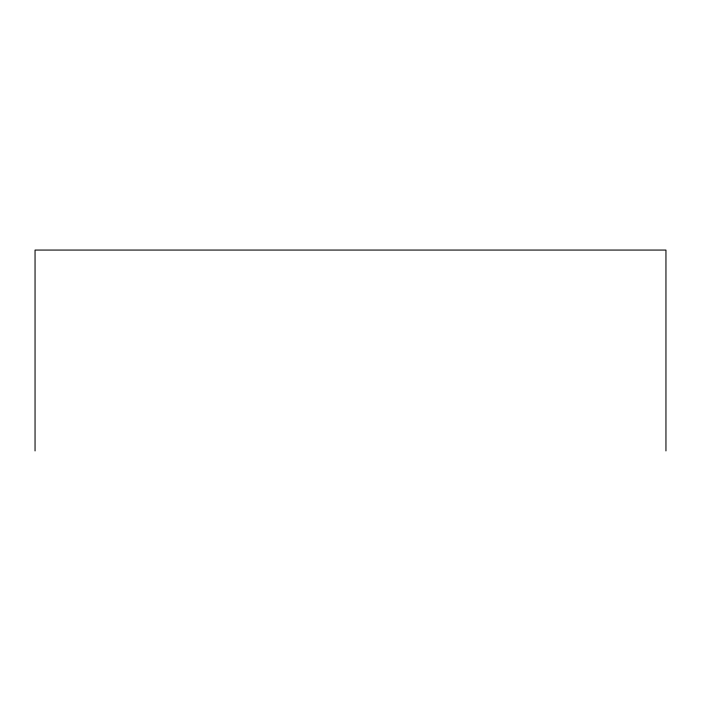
<?xml version="1.0" encoding="UTF-8"?>
<svg xmlns="http://www.w3.org/2000/svg" width="701" height="701" viewBox="0 0 701 701"><rect width="100%" height="100%" fill="white"/><g stroke="black" fill="none" stroke-linecap="round" stroke-linejoin="round"><path stroke-width="1.05" d="M665.95 450.936L665.95 250.064L35.05 250.064L35.05 450.936"/></g></svg>
